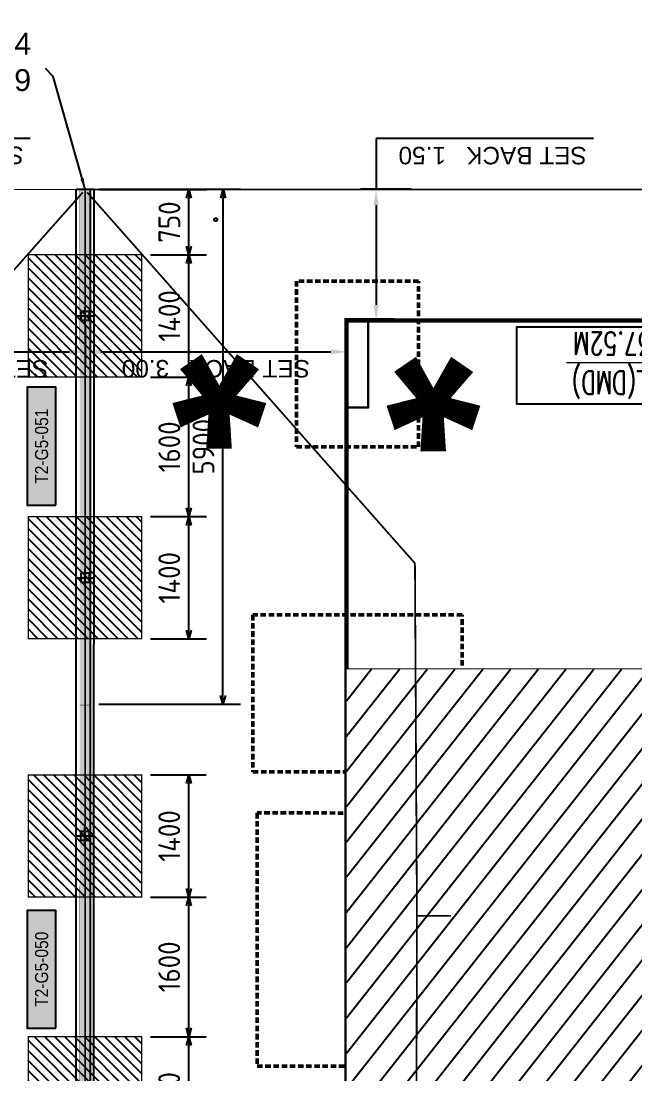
# Model space of a CAD drawing. Header units: centimetres. Extents: x -6122352 to 4157695, y -1694241 to 1947892.
# Drawn here: x 101326 to 108368, y -160902 to -148838 of the extents above; entities that cross this region are included whole.
import ezdxf
from ezdxf.enums import TextEntityAlignment as Align
from ezdxf.xclip import XClip

# ---------------------------------------------------------------- set-up
doc = ezdxf.new("R2010")
doc.units = ezdxf.units.CM
doc.header["$MEASUREMENT"] = 0
doc.header["$XCLIPFRAME"] = 2
doc.header["$PDMODE"] = 66
doc.header["$PDSIZE"] = 100
for name, pattern in [('DASHED2', [0.375, 0.25, -0.125]), ('XR-AR-END-SETTING OUT PLAN$0$23261-XR-AR-SI-GF$0$HIDDEN', [0.375, 0.25, -0.125]), ('XR-AR-END-SETTING OUT PLAN$0$23585-XR-AR-END-GROUND FLOOR$0$23261-XR-AR-SI-GF$0$HIDDEN', [0.375, 0.25, -0.125]), ('XR-AR-END-SETTING OUT PLAN$0$23585-XR-AR-END-GROUND FLOOR$0$945-4P-1-101-GROUND FLOOR PLAN$0$XR-MIDDLE-GROUND FLOOR PLAN$0$HIDDEN2', [0.1875, 0.125, -0.0625]), ('XR-AR-END-SETTING OUT PLAN$0$23585-XR-AR-END-GROUND FLOOR$0$XR-END-GROUND FLOOR PLAN$0$HIDDEN2', [0.1875, 0.125, -0.0625])]:
    doc.linetypes.add(name, pattern=pattern)
for name, color, linetype in [('00-MI-DIM', 7, 'Continuous'), ('23585-XR-AR-BOUNDARY WALLS AND SETBACKS$0$setback', 7, 'XR-AR-END-SETTING OUT PLAN$0$23261-XR-AR-SI-GF$0$HIDDEN'), ('@MI-FOOTINGS', 7, 'Continuous'), ('@MI-MEP', 7, 'Continuous'), ('@MI-REF LAYER', 7, 'Continuous'), ('@MI-TYPE-02', 6, 'Continuous'), ('B_TH_4', 7, 'Continuous'), ('PANEL-TAGS', 7, 'Continuous'), ('S-DIMENSION', 251, 'Continuous'), ('XR-AR-END-SETTING OUT PLAN$0$23585-XR-AR-END-GROUND FLOOR$0$A-Flor-Strs', 1, 'Continuous'), ('XREF1$0$S-LEVELS', 2, 'Continuous'), ('XREF1$0$TYPICAL NEW PROFILE', 3, 'Continuous')]:
    doc.layers.add(name, color=color, linetype=linetype)
doc.layers.add('08-Compound Wall-2', color=6, linetype='Continuous', lineweight=25, true_color=0xff00ff)
doc.layers.add('23585-XR-AR-DAMAC PLOT LIMITS$0$1-End units', color=7, linetype='Continuous', lineweight=5, true_color=0xf8991e)
for name, color, linetype, lineweight in [('@ Foundations', 4, 'DASHED2', 50), ('A-ANNO-TEXT', 3, 'Continuous', 25), ('Text Coordinate', 7, 'Continuous', 15), ('XR-AR-END-SETTING OUT PLAN$0$23585-XR-AR-END-GROUND FLOOR$0$A-DOOR-FULL', 1, 'Continuous', 9), ('XR-AR-END-SETTING OUT PLAN$0$23585-XR-AR-END-GROUND FLOOR$0$A-FLOR-OVHD', 9, 'XR-AR-END-SETTING OUT PLAN$0$23585-XR-AR-END-GROUND FLOOR$0$23261-XR-AR-SI-GF$0$HIDDEN', 15), ('XR-AR-END-SETTING OUT PLAN$0$23585-XR-AR-END-GROUND FLOOR$0$A-GLAZ-SILL', 8, 'Continuous', 5), ('XR-AR-END-SETTING OUT PLAN$0$23585-XR-AR-END-GROUND FLOOR$0$A-GLAZ-WNDO', 232, 'Continuous', 9), ('XR-AR-END-SETTING OUT PLAN$0$23585-XR-AR-END-GROUND FLOOR$0$A-WALL', 7, 'Continuous', 30), ('XR-AR-END-SETTING OUT PLAN$0$23585-XR-AR-END-GROUND FLOOR$0$S-COLS', 51, 'Continuous', 40), ('XR-AR-END-SETTING OUT PLAN$0$23585-XR-AR-END-GROUND FLOOR$0$S-COLS-PATT', 8, 'Continuous', 5), ('XREF1$0$36-TAGLVL', 23, 'Continuous', 9)]:
    doc.layers.add(name, color=color, linetype=linetype, lineweight=lineweight)
doc.styles.add('23585-XR-AR-MALDIVE-1$0$Arial', font='arialbd.ttf')
doc.styles.add('Arial', font='arialbd.ttf')
doc.styles.add('PANELTAG_STYLE', font='arial.ttf')
doc.styles.add('Schueco-BEMSTIL', font='isocpeur.ttf', dxfattribs={"width": 0.9})
doc.styles.get("Standard").update_dxf_attribs({"font": 'arial.ttf'})
doc.styles.add('TITLE', font='arial.ttf')
doc.styles.add('XREF1$0$DLT_TEXT', font='romans.shx', dxfattribs={"width": 0.7})
doc.dimstyles.new('MI- JWC-TXT-2.5 MM', dxfattribs={"dimscale": 1.5, "dimtxt": 2.5, "dimasz": 1, "dimexe": 2, "dimexo": 1, "dimgap": 1, "dimtad": 1, "dimdec": 0, "dimdsep": 46, "dimtxsty": 'Schueco-BEMSTIL', "dimblk": 'OPEN30', "dimcen": 0, "dimdle": 2, "dimclrd": 140, "dimclre": 8, "dimclrt": 40, "dimadec": 0, "dimazin": 2, "dimtfac": 1, "dimtdec": 0, "dimtix": 1, "dimtmove": 2, "dimatfit": 3, "dimldrblk": 'OPEN', "dimfxl": 2, "dimlwd": -1, "dimlwe": -1, "dimarcsym": 0})
doc.dimstyles.get("Standard").update_dxf_attribs({"dimtxt": 5, "dimasz": 0.5, "dimexe": 0.18, "dimexo": 0.0625, "dimgap": 0.09, "dimtad": 0, "dimtih": 1, "dimtoh": 1, "dimdec": 0, "dimzin": 0, "dimdsep": 46, "dimtxsty": 'Standard', "dimcen": 0.09, "dimadec": 0, "dimazin": 0, "dimtfac": 1, "dimtdec": 0, "dimtofl": 0, "dimtmove": 0, "dimatfit": 3, "dimfxl": 1, "dimtolj": 1, "dimtzin": 0, "dimarcsym": 0})

# ---------------------------------------------------------------- blocks, each defined once
blk = doc.blocks.new('23585-XR-AR-BOUNDARY WALLS AND SETBACKS')
at = {"layer": '08-Compound Wall-2'}
blk.add_line((496571.882, 2768870.352), (496589.504, 2768854.206), dxfattribs=at)
for points in [[(496571.882, 2768870.352), (496571.814, 2768870.278), (496571.747, 2768870.205)], [(496543.305, 2768839.164), (496560.927, 2768823.018), (496567.041, 2768829.691), (496571.094, 2768834.114), (496575.148, 2768838.538), (496579.201, 2768842.962), (496583.254, 2768847.386), (496589.368, 2768854.058), (496571.747, 2768870.205)]]:
    blk.add_lwpolyline(points, dxfattribs=at)
at = {"layer": '23585-XR-AR-BOUNDARY WALLS AND SETBACKS$0$setback', "ltscale": 40, "const_width": 0.05}
blk.add_lwpolyline([(496589.325, 2768858.303), (496574.947, 2768871.477), (496579.102, 2768876.011), (496583.155, 2768880.435), (496587.209, 2768884.859), (496591.262, 2768889.282), (496595.316, 2768893.706), (496599.469, 2768898.239), (496613.846, 2768885.065), (496609.693, 2768880.533), (496605.639, 2768876.109), (496601.586, 2768871.685), (496597.533, 2768867.261), (496593.479, 2768862.838), (496589.325, 2768858.303)], dxfattribs=at)
blk = doc.blocks.new('A$C9d9485f6')
at = {"layer": 'A-ANNO-TEXT', "rotation": 312.4881850805905}
blk.add_blockref('23585-XR-AR-BOUNDARY WALLS AND SETBACKS', (-2377088.535, -1504219.252), dxfattribs=at)
blk = doc.blocks.new('23585-XR-AR-DAMAC PLOT LIMITS')
at = {"layer": '23585-XR-AR-DAMAC PLOT LIMITS$0$1-End units', "color": 251, "true_color": 0x636466}
for points in [[(496589.51, 2768854.064), (496571.815, 2768870.278), (496577.996, 2768877.024), (496595.691, 2768860.811)], [(496583.328, 2768847.318), (496565.633, 2768863.532), (496571.815, 2768870.278), (496589.51, 2768854.064)]]:
    blk.add_lwpolyline(points, close=True, dxfattribs=at)
blk = doc.blocks.new('A$Cf093b529')
at = {"layer": 'A-ANNO-TEXT'}
blk.add_blockref('23585-XR-AR-DAMAC PLOT LIMITS', (-495391.99, -2768603.442), dxfattribs=at)
blk = doc.blocks.new('A$C55710cd0')
at = {"color": 1, "true_color": 0xeb0000, "const_width": 0.008}
blk.add_lwpolyline([(42.298, -24), (33.148, -24), (27.148, -24), (21.148, -24), (15.148, -24), (9.148, -24), (0.001, -24), (0, 0), (9.148, 0), (15.148, 0), (21.148, 0), (27.148, 0), (33.148, 0), (42.298, 0)], close=True, dxfattribs=at)
blk = doc.blocks.new('A$Cd29382e1')
at = {"color": 1, "true_color": 0xeb0000, "const_width": 0.008}
blk.add_lwpolyline([(42.3, -24), (33.15, -24), (27.15, -24), (21.15, -24), (15.15, -24), (9.15, -24), (0, -24), (0, 0), (9.15, 0), (15.15, 0), (21.15, 0), (27.15, 0), (33.15, 0), (42.3, 0)], close=True, dxfattribs=at)
blk = doc.blocks.new('*U35')
for points in [[(91, 0), (41, 0), (41, 1021), (91, 1021)], [(0, 0), (38, 0), (38, -50), (50, -50), (50, -250), (0, -250)], [(1100, 0), (1062, 0), (1062, -50), (1050, -50), (1050, -250), (1100, -250)]]:
    blk.add_lwpolyline(points, close=True)
at = {"color": 8, "linetype": 'XR-AR-END-SETTING OUT PLAN$0$23585-XR-AR-END-GROUND FLOOR$0$XR-END-GROUND FLOOR PLAN$0$HIDDEN2'}
blk.add_arc((41, 0), 1021, 0, 90, dxfattribs=at)
at = {"layer": 'XR-AR-END-SETTING OUT PLAN$0$23585-XR-AR-END-GROUND FLOOR$0$A-GLAZ-SILL', "linetype": 'XR-AR-END-SETTING OUT PLAN$0$23585-XR-AR-END-GROUND FLOOR$0$945-4P-1-101-GROUND FLOOR PLAN$0$XR-MIDDLE-GROUND FLOOR PLAN$0$HIDDEN2', "ltscale": 3}
blk.add_lwpolyline([(0, 0), (1100, 0), (1100, -250), (0, -250)], close=True, dxfattribs=at)
blk = doc.blocks.new('*U37')
for points in [[(91, 0), (41, 0), (41, 1021), (91, 1021)], [(0, 0), (38, 0), (38, -50), (50, -50), (50, -110), (0, -110)], [(1100, 0), (1062, 0), (1062, -50), (1050, -50), (1050, -110), (1100, -110)]]:
    blk.add_lwpolyline(points, close=True)
at = {"color": 8, "linetype": 'XR-AR-END-SETTING OUT PLAN$0$23585-XR-AR-END-GROUND FLOOR$0$XR-END-GROUND FLOOR PLAN$0$HIDDEN2'}
blk.add_arc((41, 0), 1021, 0, 90, dxfattribs=at)
at = {"layer": 'XR-AR-END-SETTING OUT PLAN$0$23585-XR-AR-END-GROUND FLOOR$0$A-GLAZ-SILL', "linetype": 'XR-AR-END-SETTING OUT PLAN$0$23585-XR-AR-END-GROUND FLOOR$0$945-4P-1-101-GROUND FLOOR PLAN$0$XR-MIDDLE-GROUND FLOOR PLAN$0$HIDDEN2', "ltscale": 3}
blk.add_lwpolyline([(0, 0), (1100, 0), (1100, -110), (0, -110)], close=True, dxfattribs=at)
blk = doc.blocks.new('XR-AR-END-SETTING OUT PLAN$0$23585-XR-AR-END-GROUND FLOOR$0$A$C75a8815d')
at = {"layer": 'XR-AR-END-SETTING OUT PLAN$0$23585-XR-AR-END-GROUND FLOOR$0$S-COLS', "color": 252, "lineweight": 30}
for points in [[(0, 3500), (0, 2700), (250, 2700), (250, 3500)], [(0, 0), (0, 550), (250, 550), (250, 0)], [(0, -4000), (0, -3000), (250, -3000), (250, -4000)]]:
    blk.add_lwpolyline(points, close=True, dxfattribs=at)
blk = doc.blocks.new('XR-AR-END-SETTING OUT PLAN')
at = {"layer": 'XR-AR-END-SETTING OUT PLAN$0$23585-XR-AR-END-GROUND FLOOR$0$A-FLOR-OVHD', "color": 8}
blk.add_line((3200, 10250), (3200, 9000), dxfattribs=at)
at = {"layer": 'XR-AR-END-SETTING OUT PLAN$0$23585-XR-AR-END-GROUND FLOOR$0$A-FLOR-OVHD', "color": 8, "ltscale": 5}
for p, q in [((4150, 9210), (3250, 9610)), ((3250, 9210), (4150, 9610))]:
    blk.add_line(p, q, dxfattribs=at)
blk.add_lwpolyline([(3250, 9210), (4150, 9210), (4150, 9610), (3250, 9610)], close=True, dxfattribs=at)
at = {"layer": 'XR-AR-END-SETTING OUT PLAN$0$23585-XR-AR-END-GROUND FLOOR$0$A-Flor-Strs', "color": 8}
for p, q in [((3000, 10250), (3000, 9000)), ((3300, 10250), (3300, 9000)), ((3300, 9550), (3171, 9681)), ((3000, 9550), (3300, 9550)), ((3300, 9550), (3171, 9419))]:
    blk.add_line(p, q, dxfattribs=at)
at = {"layer": 'XR-AR-END-SETTING OUT PLAN$0$23585-XR-AR-END-GROUND FLOOR$0$A-GLAZ-SILL', "color": 8}
blk.add_line((3250, 6050), (3250, 8200), dxfattribs=at)
at = {"layer": 'XR-AR-END-SETTING OUT PLAN$0$23585-XR-AR-END-GROUND FLOOR$0$A-GLAZ-WNDO', "color": 8}
for p, q in [((3000, 8200), (3000, 8150)), ((3150, 8150), (3000, 8150)), ((3150, 8200), (3150, 8150)), ((3150, 6100), (3150, 8200)), ((3000, 7448), (3000, 7498)), ((3000, 7498), (3150, 7498)), ((3150, 7498), (3150, 7448)), ((3150, 7448), (3000, 7448)), ((3000, 6747), (3000, 6797)), ((3000, 6797), (3150, 6797)), ((3150, 6797), (3150, 6747)), ((3150, 6747), (3000, 6747)), ((3000, 6050), (3000, 6100)), ((3000, 6100), (3150, 6100)), ((3000, 6050), (3250, 6050)), ((3150, 6100), (3150, 6050))]:
    blk.add_line(p, q, dxfattribs=at)
for points in [[(3250, 8200), (3000, 8200)], [(3000, 7498), (3000, 8150)], [(3050, 8150), (3050, 7498)], [(3000, 6100), (3000, 7448)], [(3050, 7448), (3050, 6797)], [(3050, 6747), (3050, 6100)]]:
    blk.add_lwpolyline(points, dxfattribs=at)
at = {"layer": 'XR-AR-END-SETTING OUT PLAN$0$23585-XR-AR-END-GROUND FLOOR$0$A-WALL', "color": 8}
for points in [[(4790, 8750), (3250, 8750), (3250, 8200), (3000, 8200), (3000, 9000), (4540, 9000), (4540, 9050), (4790, 9050)], [(5650, 8750), (4790, 8750), (4790, 8850), (5650, 8850)], [(3250, 5750), (3250, 5750), (3250, 6050), (3000, 6050), (3000, 5500), (3250, 5500)], [(3250, 5500), (7760, 5500), (7760, 5750), (3250, 5750)]]:
    blk.add_lwpolyline(points, close=True, dxfattribs=at)
at = {"layer": 'XR-AR-END-SETTING OUT PLAN$0$23585-XR-AR-END-GROUND FLOOR$0$A-DOOR-FULL', "color": 8, "xscale": -1, "rotation": 270}
blk.add_blockref('*U35', (4790, 9050), dxfattribs=at)
at = {"layer": 'XR-AR-END-SETTING OUT PLAN$0$23585-XR-AR-END-GROUND FLOOR$0$A-DOOR-FULL', "color": 8, "xscale": 0.9090909090912127, "yscale": 0.9090909090912127, "zscale": 0.9090909090912127, "rotation": 179.9999999999999}
blk.add_blockref('*U37', (6650, 8750), dxfattribs=at)
at = {"layer": 'XR-AR-END-SETTING OUT PLAN$0$23585-XR-AR-END-GROUND FLOOR$0$S-COLS-PATT', "color": 8}
blk.add_blockref('XR-AR-END-SETTING OUT PLAN$0$23585-XR-AR-END-GROUND FLOOR$0$A$C75a8815d', (3000, 5500), dxfattribs=at)
blk = doc.blocks.new('END UNIT')
at = {"xscale": 0.001, "yscale": 0.001, "zscale": 0.001}
blk.add_blockref('XR-AR-END-SETTING OUT PLAN', (-9.15, 0), dxfattribs=at)
blk = doc.blocks.new('TH_4')
at = {"xscale": -1}
blk.add_blockref('END UNIT', (495826.305, 2769130.514), dxfattribs=at)
at = {"insert": (495831.455, 2769133.514), "char_height": 2, "attachment_point": 2, "style": 'Arial'}
blk.add_mtext('\\pxqc;*', dxfattribs=at)
blk = doc.blocks.new('23585-XR-AR-MALDIVE-3$0$TH_4')
at = {"layer": 'S-DIMENSION'}
blk.add_circle((495833.957, 2769130.862), 0.0182, dxfattribs=at)
at = {"insert": (495833.913, 2769133.484), "char_height": 2, "attachment_point": 2, "style": '23585-XR-AR-MALDIVE-1$0$Arial'}
blk.add_mtext('\\pxqc;*', dxfattribs=at)
at = {"layer": 'B_TH_4', "xscale": 1.000039184446315, "yscale": 1.000039184446315, "zscale": 1.000039184446315}
blk.add_blockref('TH_4', (-19.427, -108.507), dxfattribs=at)
at = {"layer": '@ Foundations', "linetype": 'DASHED2', "ltscale": 0.25}
for points in [[(495831.18, 2769137.66), (495833.48, 2769137.66), (495833.48, 2769140.56), (495831.18, 2769140.56)], [(495833.53, 2769135.39), (495833.53, 2769137.19), (495831.13, 2769137.19), (495831.13, 2769135.39)], [(495831.63, 2769131.565), (495833.03, 2769131.565), (495833.03, 2769133.465), (495831.63, 2769133.465)]]:
    blk.add_lwpolyline(points, close=True, dxfattribs=at)
blk = doc.blocks.new('XREF1$0$LVL  ATTR')
at = {"color": 7}
blk.add_wipeout([(-0.337, 0.384), (1.897, 0.384), (1.897, -0.45), (-0.337, -0.45)], dxfattribs=at)
at = {"layer": 'XREF1$0$36-TAGLVL', "extrusion": (-4.88814e-07, 1.40652e-17, 1)}
h = blk.add_hatch(color=252, dxfattribs=at)
h.paths.add_polyline_path([(-0.065, 0.156, 0.414214), (-0.222, 0), (-0.065, 0)])
h.paths.add_polyline_path([(0.091, 0), (-0.065, 0), (-0.065, -0.156, 0.414214)])
for p, q in [((-0.065, -0.26), (-0.065, 0.26)), ((1.351, 0, 0), (-0.325, 0, 0))]:
    blk.add_line(p, q, dxfattribs=at)
blk.add_circle((-0.065, 0, 0), 0.156, dxfattribs=at)
at = {"layer": 'XREF1$0$S-LEVELS', "color": 1}
blk.add_lwpolyline([(-0.337, 0.384), (1.897, 0.384), (1.897, -0.45), (-0.337, -0.45)], close=True, dxfattribs=at)
at = {"layer": 'XREF1$0$TYPICAL NEW PROFILE', "color": 3, "style": 'XREF1$0$DLT_TEXT', "width": 0.7}
for tag, p in [('+0.00M', (0.241, 0.067, 0)), ('S.S.L', (0.241, -0.345, 0))]:
    blk.add_attdef(tag, p, '', height=0.25, dxfattribs=at)
blk = doc.blocks.new('*D499')
at = {"color": 0, "lineweight": -2, "transparency": 16777216}
for p, q in [((494358.596, 2767861.677), (494359.027, 2767861.677)), ((494358.847, 2767860.353), (494358.847, 2767861.497)), ((494358.446, 2767860.173), (494359.027, 2767860.173)), ((494358.847, 2767859.591), (494358.847, 2767860.173)), ((494356.354, 2767859.591), (494358.847, 2767859.591))]:
    blk.add_line(p, q, dxfattribs=at)
at = {"color": 0, "transparency": 16777216}
for points in [[(494358.817, 2767861.497), (494358.877, 2767861.497), (494358.847, 2767861.677)], [(494358.817, 2767860.353), (494358.877, 2767860.353), (494358.847, 2767860.173)]]:
    blk.add_solid(points, dxfattribs=at)
at = {"layer": 'Defpoints', "color": 0, "transparency": 16777216}
for p in [(494358.534, 2767861.677), (494358.847, 2767861.677), (494358.384, 2767860.173)]:
    blk.add_point(p, dxfattribs=at)
at = {"color": 0, "transparency": 16777216, "insert": (494357.511, 2767859.785), "char_height": 0.2, "attachment_point": 5}
blk.add_mtext('\\A1;SET BACK   1.50', dxfattribs=at)
blk = doc.blocks.new('*D501')
at = {"color": 0, "lineweight": -2, "transparency": 16777216}
for p, q in [((494359.185, 2767861.884), (494359.185, 2767862.215)), ((494362.185, 2767861.884), (494362.185, 2767862.215)), ((494362.005, 2767862.035), (494359.365, 2767862.035))]:
    blk.add_line(p, q, dxfattribs=at)
at = {"color": 0, "transparency": 16777216}
for points in [[(494359.365, 2767862.065), (494359.365, 2767862.005), (494359.185, 2767862.035)], [(494362.005, 2767862.065), (494362.005, 2767862.005), (494362.185, 2767862.035)]]:
    blk.add_solid(points, dxfattribs=at)
at = {"layer": 'Defpoints', "color": 0, "transparency": 16777216}
for p in [(494359.185, 2767862.035), (494359.185, 2767861.822), (494362.185, 2767861.822)]:
    blk.add_point(p, dxfattribs=at)
at = {"color": 0, "transparency": 16777216, "insert": (494360.685, 2767862.228), "char_height": 0.2, "attachment_point": 5}
blk.add_mtext('\\A1;SET BACK   3.00', dxfattribs=at)
blk = doc.blocks.new('*D504')
at = {"color": 0, "lineweight": -2, "transparency": 16777216}
for p, q in [((494319.885, 2767861.752), (494319.885, 2767862.215)), ((494322.884, 2767861.739), (494322.884, 2767862.215)), ((494322.704, 2767862.035), (494320.065, 2767862.035))]:
    blk.add_line(p, q, dxfattribs=at)
at = {"color": 0, "transparency": 16777216}
for points in [[(494320.065, 2767862.065), (494320.065, 2767862.005), (494319.885, 2767862.035)], [(494322.704, 2767862.065), (494322.704, 2767862.005), (494322.884, 2767862.035)]]:
    blk.add_solid(points, dxfattribs=at)
at = {"layer": 'Defpoints', "color": 0, "transparency": 16777216}
for p in [(494319.885, 2767862.035), (494319.885, 2767861.69), (494322.884, 2767861.677)]:
    blk.add_point(p, dxfattribs=at)
at = {"color": 0, "transparency": 16777216, "insert": (494321.385, 2767862.228), "char_height": 0.2, "attachment_point": 5}
blk.add_mtext('\\A1;SET BACK   3.00', dxfattribs=at)
blk = doc.blocks.new('*D511')
at = {"color": 0, "lineweight": -2, "transparency": 16777216}
for p, q in [((494322.756, 2767861.673), (494323.187, 2767861.673)), ((494323.007, 2767860.353), (494323.007, 2767861.493)), ((494322.606, 2767860.173), (494323.187, 2767860.173)), ((494323.007, 2767859.588), (494323.007, 2767860.173)), ((494320.514, 2767859.588), (494323.007, 2767859.588))]:
    blk.add_line(p, q, dxfattribs=at)
at = {"color": 0, "transparency": 16777216}
for points in [[(494322.977, 2767861.493), (494323.037, 2767861.493), (494323.007, 2767861.673)], [(494322.977, 2767860.353), (494323.037, 2767860.353), (494323.007, 2767860.173)]]:
    blk.add_solid(points, dxfattribs=at)
at = {"layer": 'Defpoints', "color": 0, "transparency": 16777216}
for p in [(494322.693, 2767861.673), (494323.007, 2767861.673), (494322.543, 2767860.173)]:
    blk.add_point(p, dxfattribs=at)
at = {"color": 0, "transparency": 16777216, "insert": (494321.67, 2767859.781), "char_height": 0.2, "attachment_point": 5}
blk.add_mtext('\\A1;SET BACK   1.50', dxfattribs=at)
blk = doc.blocks.new('_Open30')
at = {"color": 0, "linetype": 'ByBlock', "lineweight": -2}
for p, q in [((-1, 0.27), (0, 0)), ((0, 0), (-1, -0.27)), ((0, 0), (-1, 0))]:
    blk.add_line(p, q, dxfattribs=at)
blk = doc.blocks.new('*D760')
at = {"layer": '00-MI-DIM', "color": 8, "transparency": 16777216}
for p, q in [((42101, -160), (42101, -1784)), ((48001, -160), (48001, -1784))]:
    blk.add_line(p, q, dxfattribs=at)
at = {"layer": '00-MI-DIM', "color": 140, "transparency": 16777216}
blk.add_line((42201, -1584), (47901, -1584), dxfattribs=at)
at = {"layer": 'Defpoints', "color": 0, "transparency": 16777216}
for p in [(42101, -60), (48001, -60), (48001, -1584)]:
    blk.add_point(p, dxfattribs=at)
at = {"layer": '00-MI-DIM', "color": 140, "transparency": 16777216, "xscale": 100, "yscale": 100, "zscale": 100, "rotation": 179.9999999999999}
blk.add_blockref('_Open30', (42101, -1584), dxfattribs=at)
at = {"layer": '00-MI-DIM', "color": 140, "transparency": 16777216, "xscale": 100, "yscale": 100, "zscale": 100}
blk.add_blockref('_Open30', (48001, -1584), dxfattribs=at)
at = {"layer": '00-MI-DIM', "color": 40, "transparency": 16777216, "insert": (45051, -1359), "char_height": 250, "attachment_point": 5, "style": 'Schueco-BEMSTIL'}
blk.add_mtext('5900', dxfattribs=at)
blk = doc.blocks.new('_Open')
at = {"color": 0, "linetype": 'ByBlock', "lineweight": -2}
for p, q in [((-1, 0.2), (0, 0)), ((-1, -0.2), (0, 0)), ((0, 0), (-1, 0))]:
    blk.add_line(p, q, dxfattribs=at)
blk = doc.blocks.new('T2-FOOTING PLAN')
at = {"layer": '@MI-FOOTINGS', "transparency": 33554679}
h = blk.add_hatch(dxfattribs=at)
h.set_pattern_fill('ANSI31', color=8, scale=650)
h.paths.add_polyline_path([(-700, 650), (700, 650), (700, -650), (-700, -650)])
at = {"layer": '@MI-FOOTINGS', "color": 160, "true_color": 0x3340f0, "const_width": 15}
blk.add_lwpolyline([(-700, 650), (700, 650), (700, -650), (-700, -650)], close=True, dxfattribs=at)
at = {"layer": '@MI-FOOTINGS', "color": 30}
blk.add_point((0, 0), dxfattribs=at)
blk = doc.blocks.new('*D770')
at = {"layer": '00-MI-DIM', "color": 8, "transparency": 16777216}
for p, q in [((36891, -752), (36891, -1393)), ((38291, -752), (38291, -1393))]:
    blk.add_line(p, q, dxfattribs=at)
at = {"layer": '00-MI-DIM', "color": 140, "transparency": 16777216}
blk.add_line((36991, -1193), (38191, -1193), dxfattribs=at)
at = {"layer": 'Defpoints', "color": 0, "transparency": 16777216}
for p in [(36891, -652), (38291, -652), (38291, -1193)]:
    blk.add_point(p, dxfattribs=at)
at = {"layer": '00-MI-DIM', "color": 140, "transparency": 16777216, "xscale": 100, "yscale": 100, "zscale": 100, "rotation": 179.9999999999999}
blk.add_blockref('_Open30', (36891, -1193), dxfattribs=at)
at = {"layer": '00-MI-DIM', "color": 140, "transparency": 16777216, "xscale": 100, "yscale": 100, "zscale": 100}
blk.add_blockref('_Open30', (38291, -1193), dxfattribs=at)
at = {"layer": '00-MI-DIM', "color": 40, "transparency": 16777216, "insert": (37591, -968), "char_height": 250, "attachment_point": 5, "style": 'Schueco-BEMSTIL'}
blk.add_mtext('1400', dxfattribs=at)
blk = doc.blocks.new('*D771')
at = {"layer": '00-MI-DIM', "color": 8, "transparency": 16777216}
for p, q in [((38291, -752), (38291, -1393)), ((39891, -752), (39891, -1393))]:
    blk.add_line(p, q, dxfattribs=at)
at = {"layer": '00-MI-DIM', "color": 140, "transparency": 16777216}
blk.add_line((38391, -1193), (39791, -1193), dxfattribs=at)
at = {"layer": 'Defpoints', "color": 0, "transparency": 16777216}
for p in [(38291, -652), (39891, -652), (39891, -1193)]:
    blk.add_point(p, dxfattribs=at)
at = {"layer": '00-MI-DIM', "color": 140, "transparency": 16777216, "xscale": 100, "yscale": 100, "zscale": 100, "rotation": 179.9999999999999}
blk.add_blockref('_Open30', (38291, -1193), dxfattribs=at)
at = {"layer": '00-MI-DIM', "color": 140, "transparency": 16777216, "xscale": 100, "yscale": 100, "zscale": 100}
blk.add_blockref('_Open30', (39891, -1193), dxfattribs=at)
at = {"layer": '00-MI-DIM', "color": 40, "transparency": 16777216, "insert": (39091, -968), "char_height": 250, "attachment_point": 5, "style": 'Schueco-BEMSTIL'}
blk.add_mtext('1600', dxfattribs=at)
blk = doc.blocks.new('*D772')
at = {"layer": '00-MI-DIM', "color": 8, "transparency": 16777216}
for p, q in [((39891, -752), (39891, -1393)), ((41291, -752), (41291, -1393))]:
    blk.add_line(p, q, dxfattribs=at)
at = {"layer": '00-MI-DIM', "color": 140, "transparency": 16777216}
blk.add_line((39991, -1193), (41191, -1193), dxfattribs=at)
at = {"layer": 'Defpoints', "color": 0, "transparency": 16777216}
for p in [(39891, -652), (41291, -652), (41291, -1193)]:
    blk.add_point(p, dxfattribs=at)
at = {"layer": '00-MI-DIM', "color": 140, "transparency": 16777216, "xscale": 100, "yscale": 100, "zscale": 100, "rotation": 179.9999999999999}
blk.add_blockref('_Open30', (39891, -1193), dxfattribs=at)
at = {"layer": '00-MI-DIM', "color": 140, "transparency": 16777216, "xscale": 100, "yscale": 100, "zscale": 100}
blk.add_blockref('_Open30', (41291, -1193), dxfattribs=at)
at = {"layer": '00-MI-DIM', "color": 40, "transparency": 16777216, "insert": (40591, -968), "char_height": 250, "attachment_point": 5, "style": 'Schueco-BEMSTIL'}
blk.add_mtext('1400', dxfattribs=at)
blk = doc.blocks.new('*D773')
at = {"layer": '00-MI-DIM', "color": 8, "transparency": 16777216}
for p, q in [((42850, -752), (42850, -1393)), ((44250, -752), (44250, -1393))]:
    blk.add_line(p, q, dxfattribs=at)
at = {"layer": '00-MI-DIM', "color": 140, "transparency": 16777216}
blk.add_line((42950, -1193), (44150, -1193), dxfattribs=at)
at = {"layer": 'Defpoints', "color": 0, "transparency": 16777216}
for p in [(42850, -652), (44250, -652), (44250, -1193)]:
    blk.add_point(p, dxfattribs=at)
at = {"layer": '00-MI-DIM', "color": 140, "transparency": 16777216, "xscale": 100, "yscale": 100, "zscale": 100, "rotation": 179.9999999999999}
blk.add_blockref('_Open30', (42850, -1193), dxfattribs=at)
at = {"layer": '00-MI-DIM', "color": 140, "transparency": 16777216, "xscale": 100, "yscale": 100, "zscale": 100}
blk.add_blockref('_Open30', (44250, -1193), dxfattribs=at)
at = {"layer": '00-MI-DIM', "color": 40, "transparency": 16777216, "insert": (43550, -968), "char_height": 250, "attachment_point": 5, "style": 'Schueco-BEMSTIL'}
blk.add_mtext('1400', dxfattribs=at)
blk = doc.blocks.new('*D774')
at = {"layer": '00-MI-DIM', "color": 8, "transparency": 16777216}
for p, q in [((44250, -752), (44250, -1393)), ((45850, -752), (45850, -1393))]:
    blk.add_line(p, q, dxfattribs=at)
at = {"layer": '00-MI-DIM', "color": 140, "transparency": 16777216}
blk.add_line((44350, -1193), (45750, -1193), dxfattribs=at)
at = {"layer": 'Defpoints', "color": 0, "transparency": 16777216}
for p in [(44250, -652), (45850, -652), (45850, -1193)]:
    blk.add_point(p, dxfattribs=at)
at = {"layer": '00-MI-DIM', "color": 140, "transparency": 16777216, "xscale": 100, "yscale": 100, "zscale": 100, "rotation": 179.9999999999999}
blk.add_blockref('_Open30', (44250, -1193), dxfattribs=at)
at = {"layer": '00-MI-DIM', "color": 140, "transparency": 16777216, "xscale": 100, "yscale": 100, "zscale": 100}
blk.add_blockref('_Open30', (45850, -1193), dxfattribs=at)
at = {"layer": '00-MI-DIM', "color": 40, "transparency": 16777216, "insert": (45050, -968), "char_height": 250, "attachment_point": 5, "style": 'Schueco-BEMSTIL'}
blk.add_mtext('1600', dxfattribs=at)
blk = doc.blocks.new('*D775')
at = {"layer": '00-MI-DIM', "color": 8, "transparency": 16777216}
for p, q in [((45850, -752), (45850, -1393)), ((47250, -752), (47250, -1393))]:
    blk.add_line(p, q, dxfattribs=at)
at = {"layer": '00-MI-DIM', "color": 140, "transparency": 16777216}
blk.add_line((45950, -1193), (47150, -1193), dxfattribs=at)
at = {"layer": 'Defpoints', "color": 0, "transparency": 16777216}
for p in [(45850, -652), (47250, -652), (47250, -1193)]:
    blk.add_point(p, dxfattribs=at)
at = {"layer": '00-MI-DIM', "color": 140, "transparency": 16777216, "xscale": 100, "yscale": 100, "zscale": 100, "rotation": 179.9999999999999}
blk.add_blockref('_Open30', (45850, -1193), dxfattribs=at)
at = {"layer": '00-MI-DIM', "color": 140, "transparency": 16777216, "xscale": 100, "yscale": 100, "zscale": 100}
blk.add_blockref('_Open30', (47250, -1193), dxfattribs=at)
at = {"layer": '00-MI-DIM', "color": 40, "transparency": 16777216, "insert": (46550, -968), "char_height": 250, "attachment_point": 5, "style": 'Schueco-BEMSTIL'}
blk.add_mtext('1400', dxfattribs=at)
blk = doc.blocks.new('*D776')
at = {"layer": '00-MI-DIM', "color": 8, "transparency": 16777216}
for p, q in [((48000, -160), (48000, -1393)), ((47250, -752), (47250, -1393))]:
    blk.add_line(p, q, dxfattribs=at)
at = {"layer": '00-MI-DIM', "color": 140, "transparency": 16777216}
blk.add_line((47350, -1193), (47900, -1193), dxfattribs=at)
at = {"layer": 'Defpoints', "color": 0, "transparency": 16777216}
for p in [(48000, -60), (47250, -652), (48000, -1193)]:
    blk.add_point(p, dxfattribs=at)
at = {"layer": '00-MI-DIM', "color": 140, "transparency": 16777216, "xscale": 100, "yscale": 100, "zscale": 100, "rotation": 179.9999999999999}
blk.add_blockref('_Open30', (47250, -1193), dxfattribs=at)
at = {"layer": '00-MI-DIM', "color": 140, "transparency": 16777216, "xscale": 100, "yscale": 100, "zscale": 100}
blk.add_blockref('_Open30', (48000, -1193), dxfattribs=at)
at = {"layer": '00-MI-DIM', "color": 40, "transparency": 16777216, "insert": (47625, -968), "char_height": 250, "attachment_point": 5, "style": 'Schueco-BEMSTIL'}
blk.add_mtext('750', dxfattribs=at)
blk = doc.blocks.new('PANELTAG')
at = {"layer": 'PANEL-TAGS', "color": 1}
blk.add_lwpolyline([(-13.5, -3.3), (13.5, -3.3), (13.5, 3.3), (-13.5, 3.3)], close=True, dxfattribs=at)
at = {"layer": 'PANEL-TAGS', "color": 40, "true_color": 0xffd700}
blk.add_solid([(-13.5, -3.3), (13.5, -3.3), (-13.5, 3.3), (13.5, 3.3)], dxfattribs=at)
at = {"layer": 'PANEL-TAGS', "color": 5, "style": 'PANELTAG_STYLE', "width": 0.85}
blk.add_attdef('TAGNO', text='', height=3, dxfattribs=at).set_placement((0, 0), align=Align.MIDDLE)
blk = doc.blocks.new('A$C02a1aede')
at = {"color": 1, "true_color": 0xeb0000, "const_width": 0.008}
blk.add_lwpolyline([(42.298, -24), (33.148, -24), (27.148, -24), (21.148, -24), (15.148, -24), (9.148, -24), (0.001, -24), (0, 0), (9.148, 0), (15.148, 0), (21.148, 0), (27.148, 0), (33.148, 0), (42.298, 0)], close=True, dxfattribs=at)
dim = blk.add_linear_dim(base=(39.298, -22.139), p1=(42.298, -22.352), p2=(39.298, -22.352), text='SET BACK   <>', dimstyle='Standard', override={"dimtxt": 0.2, "dimtad": 1, "dimtih": 0, "dimdec": 2})
dim.commit()
dim.dimension.update_dxf_attribs({"geometry": '*D501', "text_midpoint": (40.798, -21.945), "insert": (-494319.887, -2767884.173)})
dim = blk.add_linear_dim(base=(38.96, -22.496), p1=(38.497, -24), p2=(38.647, -22.496), angle=90, text='SET BACK   <>', dimstyle='Standard', override={"dimtxt": 0.2, "dimtad": 1, "dimtih": 0, "dimdec": 2, "dimtmove": 1})
dim.commit()
dim.dimension.update_dxf_attribs({"geometry": '*D499', "text_midpoint": (38.96, -24.582), "dimtype": 128, "insert": (-494319.887, -2767884.173)})
blk = doc.blocks.new('A$Ce093a295')
at = {"color": 1, "true_color": 0xeb0000, "const_width": 0.008}
blk.add_lwpolyline([(42.3, -24), (33.15, -24), (27.15, -24), (21.15, -24), (15.15, -24), (9.15, -24), (0, -24), (0, 0), (9.15, 0), (15.15, 0), (21.15, 0), (27.15, 0), (33.15, 0), (42.3, 0)], close=True, dxfattribs=at)
dim = blk.add_linear_dim(base=(0, -22.139), p1=(3, -22.497), p2=(0, -22.484), text='SET BACK   <>', dimstyle='Standard', override={"dimtxt": 0.2, "dimtad": 1, "dimtih": 0, "dimdec": 2})
dim.commit()
dim.dimension.update_dxf_attribs({"geometry": '*D504', "text_midpoint": (1.5, -21.945), "insert": (-494319.885, -2767884.173)})
dim = blk.add_linear_dim(base=(3.122, -22.5), p1=(2.659, -24), p2=(2.808, -22.5), angle=90, text='SET BACK   <>', dimstyle='Standard', override={"dimtxt": 0.2, "dimtad": 1, "dimtih": 0, "dimdec": 2, "dimtmove": 1})
dim.commit()
dim.dimension.update_dxf_attribs({"geometry": '*D511', "text_midpoint": (3.122, -24.586), "dimtype": 128, "insert": (-494319.885, -2767884.173)})
blk = doc.blocks.new('A$Cf744b3d2')
at = {"layer": '@MI-TYPE-02'}
h = blk.add_hatch(color=256, dxfattribs=at)
h.dxf.hatch_style = 1
h.paths.add_polyline_path([(5901.4, 63.2), (-0.4, 60), (-0.5, -60), (5901.4, -56.8)])
h.paths.add_polyline_path([(11911.4, 62.2), (5911.4, 63.2), (5911.4, -56.8), (11911.4, -57.8)])
h.paths.add_polyline_path([(17921.4, 61.1), (11921.4, 62.2), (11921.4, -57.8), (17921.4, -58.9)])
h.paths.add_polyline_path([(23931.4, 60), (17931.4, 61.1), (17931.4, -58.9), (23931.4, -60)])
h.paths.add_polyline_path([(24070.9, 60), (30070.9, 60), (30070.9, -60), (24070.9, -60)])
h.paths.add_polyline_path([(30080.9, 60), (36080.9, 60), (36080.9, -60), (30080.9, -60)])
h.paths.add_polyline_path([(36090.9, 60), (42090.9, 60), (42090.9, -60), (36090.9, -60)])
h.paths.add_polyline_path([(42100.9, 60), (48000, 59.7), (48000, -60.3), (42100.9, -60)])
at = {"layer": '@MI-TYPE-02', "const_width": 2.5}
for points in [[(36090.9, 60), (42090.9, 60), (42090.9, -60), (36090.9, -60)], [(42100.9, 60), (48000, 59.7), (48000, -60.3), (42100.9, -60)]]:
    blk.add_lwpolyline(points, close=True, dxfattribs=at)
at = {"layer": '@MI-FOOTINGS'}
for p in [(37590.9, -1.6), (40590.9, -1.6), (43550.4, -1.7), (46550.4, -1.7)]:
    blk.add_blockref('T2-FOOTING PLAN', p, dxfattribs=at)
at = {"layer": '00-MI-DIM'}
dim = blk.add_linear_dim(base=(48001, -1583.6), p1=(42100.9, -60), p2=(48001, -60.3), dimstyle='MI- JWC-TXT-2.5 MM', dxfattribs=at)
dim.commit()
dim.dimension.update_dxf_attribs({"geometry": '*D760', "text_midpoint": (45050.9, -1583.6), "dimtype": 160})
for base, p1, p2, picture, middle in [((48000, -1193.4), (47250.4, -651.7), (48000, -60.3), '*D776', (47625.2, -968.4)), ((38290.9, -1193.4), (36890.9, -651.6), (38290.9, -651.6), '*D770', (37590.9, -968.4)), ((39890.9, -1193.4), (38290.9, -651.6), (39890.9, -651.6), '*D771', (39090.9, -968.4)), ((41290.9, -1193.4), (39890.9, -651.6), (41290.9, -651.6), '*D772', (40590.9, -968.4)), ((44250.4, -1193.4), (42850.4, -651.7), (44250.4, -651.7), '*D773', (43550.4, -968.4)), ((45850.4, -1193.4), (44250.4, -651.7), (45850.4, -651.7), '*D774', (45050.4, -968.4)), ((47250.4, -1193.4), (45850.4, -651.7), (47250.4, -651.7), '*D775', (46550.4, -968.4))]:
    dim = blk.add_linear_dim(base=base, p1=p1, p2=p2, dimstyle='MI- JWC-TXT-2.5 MM', dxfattribs=at)
    dim.commit()
    dim.dimension.update_dxf_attribs({"geometry": picture, "text_midpoint": middle})

msp = doc.modelspace()

# ---------------------------------------------------------------- linework, layer by layer
at = {"layer": '@MI-REF LAYER', "color": 1, "const_width": 20}
msp.add_lwpolyline([(102033.9929, -150800.66862), (98275.97178, -155037.72896), (98260.16469, -159156.83598), (97891.47162, -159159.38974), (98260.16469, -159156.83598), (98276.93799, -170852.86517), (102033.49581, -174666.33446)], dxfattribs=at)

# ---------------------------------------------------------------- block references
at = {"layer": '@MI-MEP', "color": 10, "xscale": 1000, "yscale": 1000, "zscale": 1000}
for name, p, rotation in [('A$Cd29382e1', (102056.2819, -174767.33151), 179.9883416786298), ('A$C55710cd0', (144354.53774, -174774.35951), 179.9905142653792)]:
    msp.add_blockref(name, p, dxfattribs=dict(at, rotation=rotation))
at = {"layer": '@MI-REF LAYER', "xscale": 1000, "yscale": 1000, "zscale": 1000}
msp.add_blockref('A$C9d9485f6', (-23958.95046, 48155.57226), dxfattribs=at)
at = {"layer": '@MI-REF LAYER', "xscale": 1000, "yscale": 1000, "zscale": 1000, "rotation": 312.4882903633292}
msp.add_blockref('A$Cf093b529', (-891608.73293, 539022.72011), dxfattribs=at)
at = {"layer": 'PANEL-TAGS'}
ref = msp.add_blockref('PANELTAG', (101561.42987, -153709.55643), dxfattribs=dict(at, xscale=50, yscale=50, zscale=50, rotation=90))
ref.add_attrib('TAGNO', 'T2-G5-051', dxfattribs={"color": 5, "height": 150, "rotation": 90, "style": 'PANELTAG_STYLE', "width": 0.85}).set_placement((101561.42987, -153709.55643), align=Align.MIDDLE_CENTER)
ref = msp.add_blockref('PANELTAG', (101561.42987, -159702.85557), dxfattribs=dict(at, xscale=50, yscale=50, zscale=50, rotation=90))
ref.add_attrib('TAGNO', 'T2-G5-050', dxfattribs={"color": 5, "height": 150, "rotation": 90, "style": 'PANELTAG_STYLE', "width": 0.85}).set_placement((101561.42987, -159702.85557), align=Align.MIDDLE_CENTER)

# ---------------------------------------------------------------- next in the draw order: block references
at = {"layer": '@MI-REF LAYER'}
ref = msp.add_blockref('23585-XR-AR-MALDIVE-3$0$TH_4', (496430283.61092, 2768891468.8053), dxfattribs=dict(at, xscale=1000, yscale=1000, zscale=1000, rotation=179.9898040385197))
XClip(ref).set_block_clipping_path([(495835.3956326358, 2769154.4543538112), (495826.293721729, 2769154.4143473404), (495820.2937174509, 2769154.414309849), (495814.2938501886, 2769154.4141248981), (495808.2939881049, 2769154.4142225217), (495802.2938479525, 2769154.4143324895), (495793.3574549216, 2769154.4546722355), (495793.3584157182, 2769130.5148845995), (495835.3955683028, 2769130.5152833732)])

# ---------------------------------------------------------------- next in the draw order: block references
at = {"layer": '@MI-REF LAYER', "color": 10, "xscale": 1000, "yscale": 1000, "zscale": 1000, "rotation": 179.9893265042863}
msp.add_blockref('A$Ce093a295', (102056.28199, -174766.821), dxfattribs=at)
at = {"layer": '@MI-REF LAYER', "color": 7}
ref = msp.add_blockref('XREF1$0$LVL  ATTR', (109004.34917, -152750.60654, 0.15112), dxfattribs=dict(at, xscale=-1051.480567989675, yscale=1051.480567989676, zscale=1051.480567989675, rotation=359.9901630524215))
ref.add_attrib('S.S.L', 'G.L(DMD)', (108761.28564, -152850.73644), dxfattribs={"layer": 'XREF1$0$TYPICAL NEW PROFILE', "color": 3, "height": 262.870142, "rotation": 179.990166346, "style": 'XREF1$0$DLT_TEXT', "width": 0.7})
ref.add_attrib('+0.00M', '+37.52M', (108763.58829, -152401.40184), dxfattribs={"layer": 'XREF1$0$TYPICAL NEW PROFILE', "color": 3, "height": 262.870142, "rotation": 179.990166346, "style": 'XREF1$0$DLT_TEXT', "width": 0.7})

# ---------------------------------------------------------------- next in the draw order: leaders
at = {"layer": 'Text Coordinate', "color": 10, "annotation_type": 0, "has_hookline": 1, "hookline_direction": 1, "horizontal_direction": (0.67544, -0.737415, 0)}
msp.add_leader([(102060.75318, -150764.8633), (101692.97833, -149474.13979), (101608.54839, -149381.96286)], dimstyle='Standard', override={"dimasz": 125}, dxfattribs=at)

# ---------------------------------------------------------------- next in the draw order: wipeouts: each hides what was drawn before it
at = {"color": 10}
msp.add_wipeout([(105060.11993, -156266.72496), (105057.81469, -170540.55621), (111306.18858, -170545.8622), (111306.19658, -170241.03851), (135107.63036, -170246.34128), (135107.57705, -170545.91982), (141357.68805, -170547.03205), (141359.76436, -156273.18459), (105060.12072, -156262.26418)], dxfattribs=at).dxf.layer = '@MI-REF LAYER'

# ---------------------------------------------------------------- next in the draw order: hatches: boundary and pattern name
at = {"layer": '@MI-REF LAYER', "transparency": 33554508}
h = msp.add_hatch(dxfattribs=at)
h.set_pattern_fill('ANSI31', color=256, scale=2000, angle=186.72236)
h.paths.add_polyline_path([(105060.12072, -156262.26427), (105056.03208, -170540.55592), (111306.19223, -170541.56533), (111306.44746, -170241.00836), (135107.37943, -170246.34122), (135107.2778, -170545.9036), (141357.68805, -170547.01591), (141359.83891, -156273.18461)])

# ---------------------------------------------------------------- next in the draw order: linework, layer by layer
at = {"layer": '@MI-REF LAYER', "color": 1, "const_width": 20}
msp.add_lwpolyline([(102085.36171, -150800.61607), (105844.08022, -155051.21684), (105866.86883, -159089.21381), (106255.91233, -159092.0154), (105866.86883, -159089.21381), (105837.66967, -170854.16338), (102083.79876, -174666.16229)], dxfattribs=at)
at = {"layer": '@MI-REF LAYER', "const_width": 5}
msp.add_lwpolyline([(105060.12072, -156262.26427), (105056.03208, -170540.55592), (111306.19223, -170541.56533), (111306.44746, -170241.00836), (135107.37943, -170246.34122), (135107.2778, -170545.9036), (141357.68805, -170547.01591), (141359.83891, -156273.18461)], close=True, dxfattribs=at)

# ---------------------------------------------------------------- next in the draw order: block references
at = {"layer": '@MI-REF LAYER', "color": 10, "xscale": 1000, "yscale": 1000, "zscale": 1000, "rotation": 179.9893265042863}
msp.add_blockref('A$C02a1aede', (144354.4205, -174772.92217), dxfattribs=at)

# ---------------------------------------------------------------- next in the draw order: texts
at = {"layer": 'Text Coordinate', "color": 7, "insert": (101442.6484, -149307.98622), "char_height": 250, "attachment_point": 6, "rotation": 359.770764002, "style": 'TITLE', "bg_fill": 3, "box_fill_scale": 1.5, "bg_fill_color": 256, "bg_fill_true_color": 13158600, "bg_fill_transparency": 0}
msp.add_mtext('E 496571.814\\PN 2768870.279', dxfattribs=at)

# ---------------------------------------------------------------- next in the draw order: block references
at = {"layer": '@MI-TYPE-02', "rotation": 89.98973417812736}
msp.add_blockref('A$Cf744b3d2', (102050.76086, -198766.45411), dxfattribs=at)

doc.saveas('drawing.dxf')
